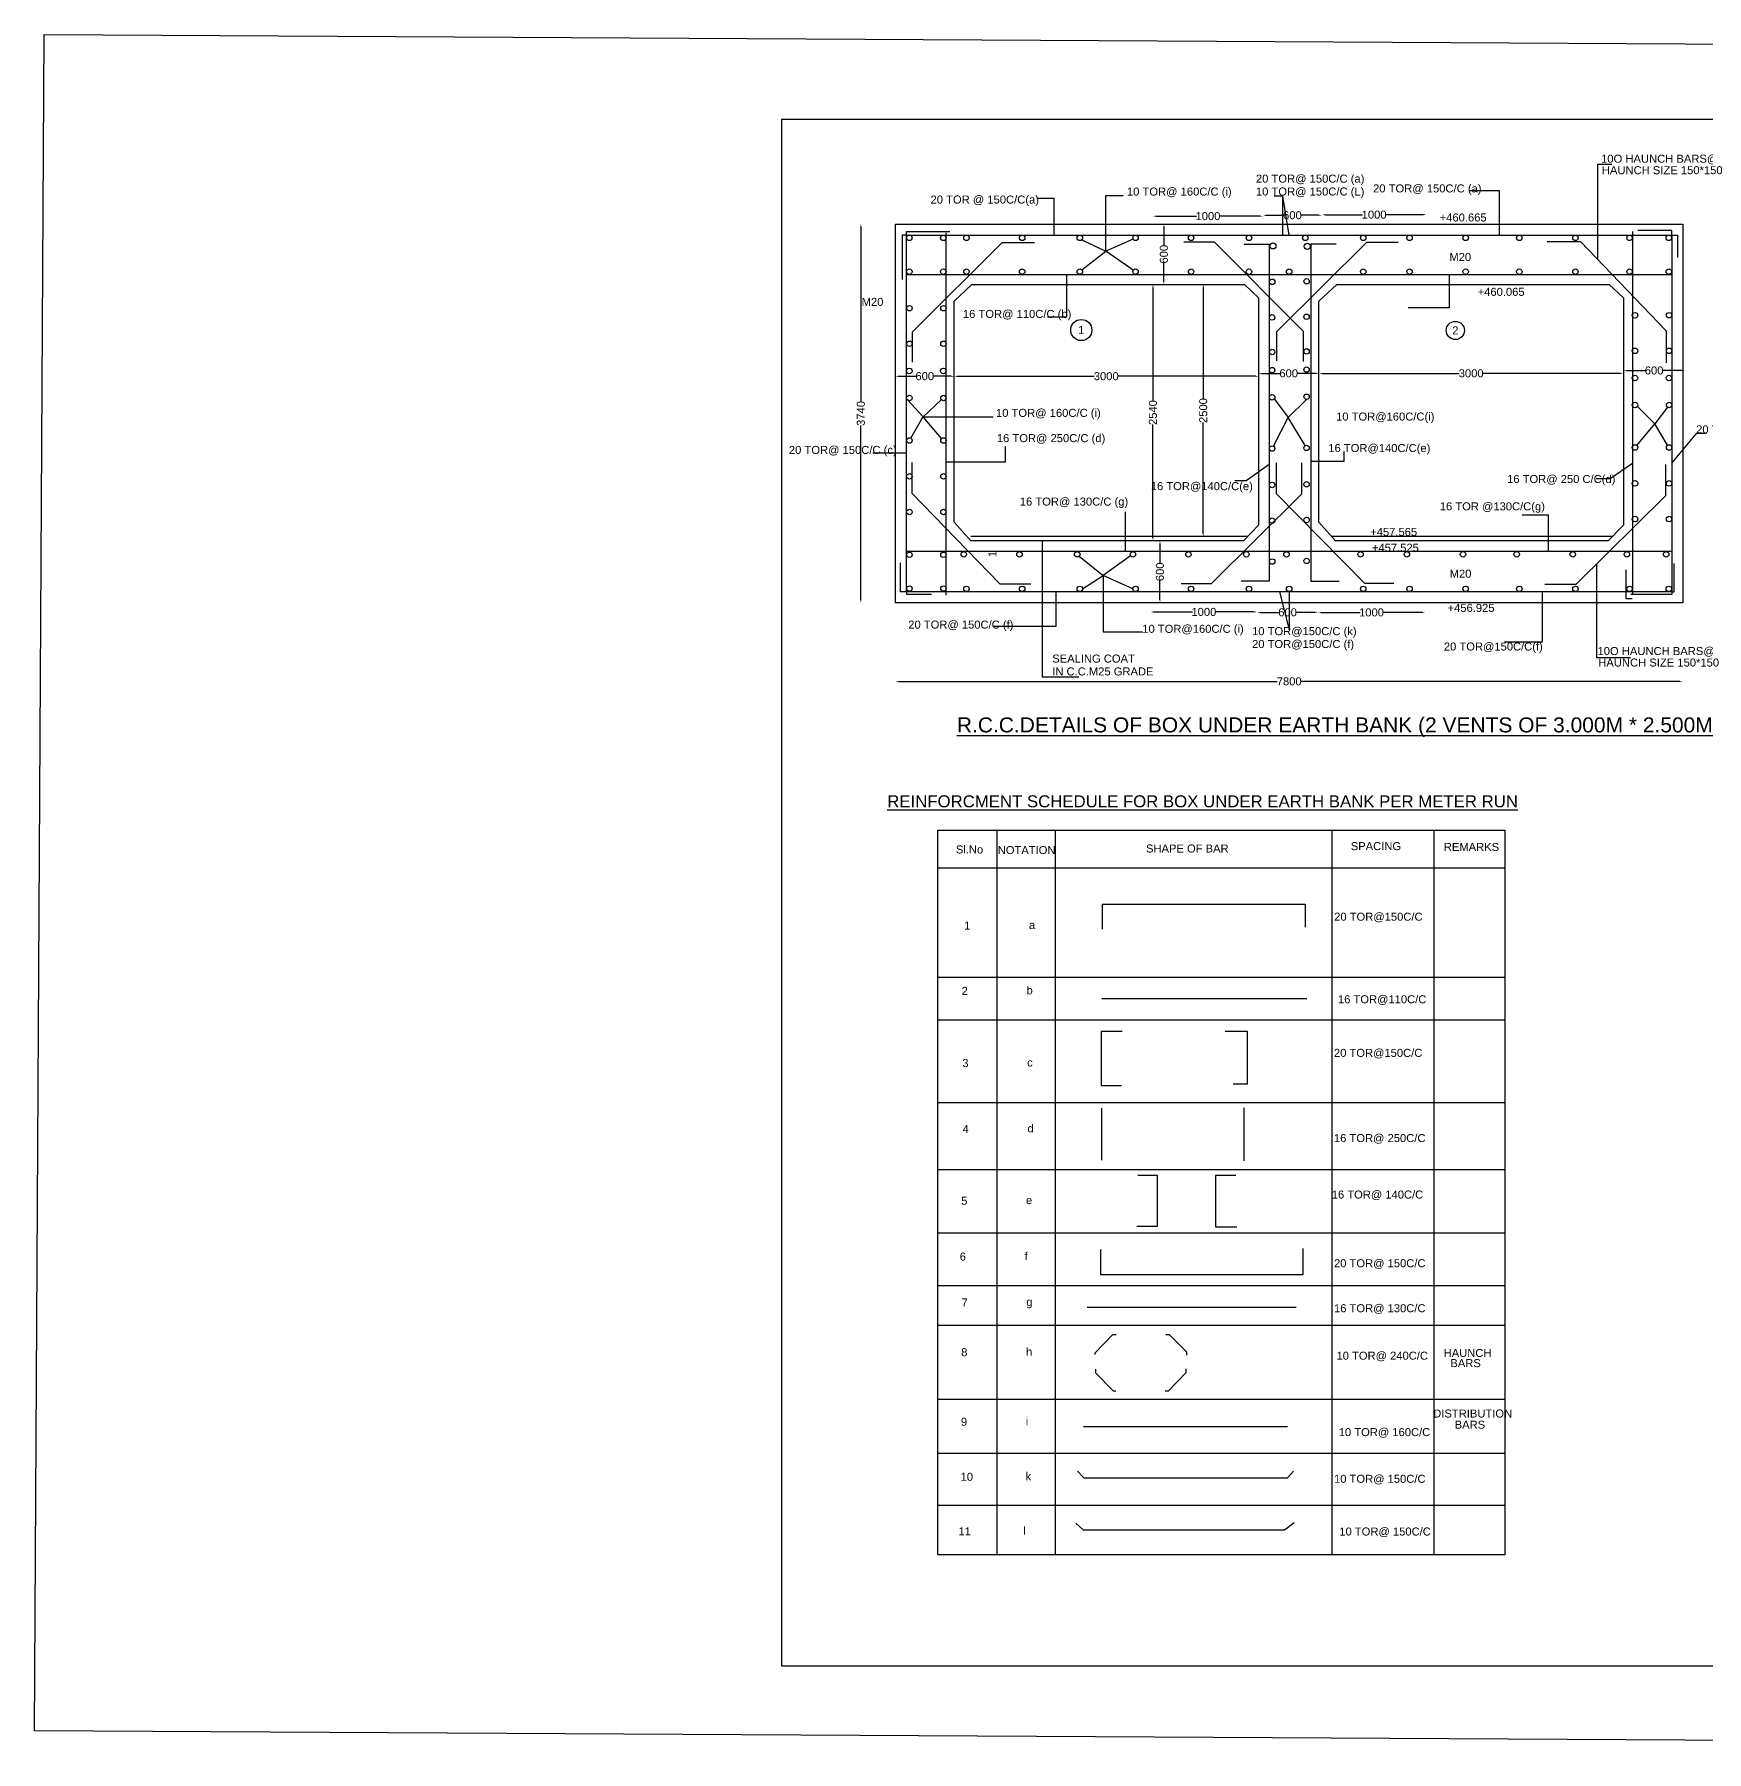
# Model space of a CAD drawing. Header units: millimetres. Extents: x 33785 to 70095, y 2462 to 19627.
# Drawn here: x 33785 to 50503, y 2462 to 19627 of the extents above; entities that cross this region are included whole.
import ezdxf

# ---------------------------------------------------------------- set-up
doc = ezdxf.new("R2010")
doc.units = ezdxf.units.MM
doc.header["$MEASUREMENT"] = 0
doc.layers.add('DWG', color=7, linetype='Continuous')
doc.styles.get("Standard").update_dxf_attribs({"font": 'ARIAL_1.TTF', "height": 80})
doc.dimstyles.new('Civil', dxfattribs={"dimtxt": 40, "dimasz": 30, "dimexe": 0.1, "dimexo": 0.0625, "dimgap": 0.09, "dimtad": 0, "dimdec": 0, "dimzin": 12, "dimdsep": 46, "dimtxsty": 'Standard', "dimcen": 0.1, "dimse1": 1, "dimse2": 1, "dimaunit": 1, "dimadec": 5, "dimazin": 2, "dimtfac": 1, "dimtdec": 0, "dimtofl": 0, "dimtmove": 0, "dimatfit": 3, "dimfxl": 0, "dimfrac": 1, "dimtolj": 1, "dimtzin": 0, "dimarcsym": 0})
picture_1 = doc.add_image_def('image1.jpg', size_in_pixel=(7220, 3381))

# ---------------------------------------------------------------- blocks, each defined once
blk = doc.blocks.new('*D3')
at = {"layer": 'Defpoints', "color": 0, "transparency": 16777216}
for p in [(44969, 17808), (46067, 17810), (46067, 17810)]:
    blk.add_point(p, dxfattribs=at)
at = {"layer": 'DWG', "color": 0, "lineweight": -2, "transparency": 16777216}
for p, q in [((44999, 17810), (45402, 17810)), ((46037, 17810), (45633, 17810))]:
    blk.add_line(p, q, dxfattribs=at)
at = {"layer": 'DWG', "color": 0, "transparency": 16777216}
for points in [[(44999, 17815), (44999, 17805), (44969, 17810)], [(46037, 17815), (46037, 17805), (46067, 17810)]]:
    blk.add_solid(points, dxfattribs=at)
at = {"layer": 'DWG', "color": 0, "transparency": 16777216, "insert": (45518, 17810), "char_height": 80, "attachment_point": 5}
blk.add_mtext('\\A1;1000', dxfattribs=at)
blk = doc.blocks.new('*D4')
at = {"layer": 'Defpoints', "color": 0, "transparency": 16777216}
for p in [(46067, 17810), (46657, 17819), (46657, 17818)]:
    blk.add_point(p, dxfattribs=at)
at = {"layer": 'DWG', "color": 0, "lineweight": -2, "transparency": 16777216}
for p, q in [((46097, 17819), (46273, 17819)), ((46627, 17819), (46450, 17819))]:
    blk.add_line(p, q, dxfattribs=at)
at = {"layer": 'DWG', "color": 0, "transparency": 16777216}
for points in [[(46097, 17824), (46097, 17814), (46067, 17819)], [(46627, 17824), (46627, 17814), (46657, 17819)]]:
    blk.add_solid(points, dxfattribs=at)
at = {"layer": 'DWG', "color": 0, "transparency": 16777216, "insert": (46362, 17819), "char_height": 80, "attachment_point": 5}
blk.add_mtext('\\A1;600', dxfattribs=at)
blk = doc.blocks.new('*D5')
at = {"layer": 'Defpoints', "color": 0, "transparency": 16777216}
for p in [(46657, 17819), (47702, 17825), (47702, 17819)]:
    blk.add_point(p, dxfattribs=at)
at = {"layer": 'DWG', "color": 0, "lineweight": -2, "transparency": 16777216}
for p, q in [((46687, 17825), (47064, 17825)), ((47672, 17825), (47295, 17825))]:
    blk.add_line(p, q, dxfattribs=at)
at = {"layer": 'DWG', "color": 0, "transparency": 16777216}
for points in [[(46687, 17830), (46687, 17820), (46657, 17825)], [(47672, 17830), (47672, 17820), (47702, 17825)]]:
    blk.add_solid(points, dxfattribs=at)
at = {"layer": 'DWG', "color": 0, "transparency": 16777216, "insert": (47179, 17825), "char_height": 80, "attachment_point": 5}
blk.add_mtext('\\A1;1000', dxfattribs=at)
blk = doc.blocks.new('*D6')
at = {"layer": 'Defpoints', "color": 0, "transparency": 16777216}
for p in [(49671, 16242), (50286, 16267), (50286, 16242)]:
    blk.add_point(p, dxfattribs=at)
at = {"layer": 'DWG', "color": 0, "lineweight": -2, "transparency": 16777216}
for p, q in [((49701, 16267), (49890, 16267)), ((50256, 16267), (50067, 16267))]:
    blk.add_line(p, q, dxfattribs=at)
at = {"layer": 'DWG', "color": 0, "transparency": 16777216}
for points in [[(49701, 16272), (49701, 16262), (49671, 16267)], [(50256, 16272), (50256, 16262), (50286, 16267)]]:
    blk.add_solid(points, dxfattribs=at)
at = {"layer": 'DWG', "color": 0, "transparency": 16777216, "insert": (49978, 16267), "char_height": 80, "attachment_point": 5}
blk.add_mtext('\\A1;600', dxfattribs=at)
blk = doc.blocks.new('*D7')
at = {"layer": 'Defpoints', "color": 0, "transparency": 16777216}
for p in [(46628, 16202), (49671, 16267), (49671, 16239)]:
    blk.add_point(p, dxfattribs=at)
at = {"layer": 'DWG', "color": 0, "lineweight": -2, "transparency": 16777216}
for p, q in [((46658, 16239), (48030, 16239)), ((49641, 16239), (48268, 16239))]:
    blk.add_line(p, q, dxfattribs=at)
at = {"layer": 'DWG', "color": 0, "transparency": 16777216}
for points in [[(46658, 16244), (46658, 16234), (46628, 16239)], [(49641, 16244), (49641, 16234), (49671, 16239)]]:
    blk.add_solid(points, dxfattribs=at)
at = {"layer": 'DWG', "color": 0, "transparency": 16777216, "insert": (48149, 16239), "char_height": 80, "attachment_point": 5}
blk.add_mtext('\\A1;3000', dxfattribs=at)
blk = doc.blocks.new('*D8')
at = {"layer": 'Defpoints', "color": 0, "transparency": 16777216}
for p in [(46023, 16239), (46628, 16239), (46628, 16239)]:
    blk.add_point(p, dxfattribs=at)
at = {"layer": 'DWG', "color": 0, "lineweight": -2, "transparency": 16777216}
for p, q in [((46053, 16239), (46237, 16239)), ((46598, 16239), (46414, 16239))]:
    blk.add_line(p, q, dxfattribs=at)
at = {"layer": 'DWG', "color": 0, "transparency": 16777216}
for points in [[(46053, 16244), (46053, 16234), (46023, 16239)], [(46598, 16244), (46598, 16234), (46628, 16239)]]:
    blk.add_solid(points, dxfattribs=at)
at = {"layer": 'DWG', "color": 0, "transparency": 16777216, "insert": (46325, 16239), "char_height": 80, "attachment_point": 5}
blk.add_mtext('\\A1;600', dxfattribs=at)
blk = doc.blocks.new('*D9')
at = {"layer": 'Defpoints', "color": 0, "transparency": 16777216}
for p in [(42980, 16207), (46023, 16210), (46023, 16207)]:
    blk.add_point(p, dxfattribs=at)
at = {"layer": 'DWG', "color": 0, "lineweight": -2, "transparency": 16777216}
for p, q in [((43010, 16210), (44382, 16210)), ((45993, 16210), (44621, 16210))]:
    blk.add_line(p, q, dxfattribs=at)
at = {"layer": 'DWG', "color": 0, "transparency": 16777216}
for points in [[(43010, 16215), (43010, 16205), (42980, 16210)], [(45993, 16215), (45993, 16205), (46023, 16210)]]:
    blk.add_solid(points, dxfattribs=at)
at = {"layer": 'DWG', "color": 0, "transparency": 16777216, "insert": (44501, 16210), "char_height": 80, "attachment_point": 5}
blk.add_mtext('\\A1;3000', dxfattribs=at)
blk = doc.blocks.new('*D10')
at = {"layer": 'Defpoints', "color": 0, "transparency": 16777216}
for p in [(42394, 16210), (42980, 16210), (42980, 16210)]:
    blk.add_point(p, dxfattribs=at)
at = {"layer": 'DWG', "color": 0, "lineweight": -2, "transparency": 16777216}
for p, q in [((42424, 16210), (42599, 16210)), ((42950, 16210), (42776, 16210))]:
    blk.add_line(p, q, dxfattribs=at)
at = {"layer": 'DWG', "color": 0, "transparency": 16777216}
for points in [[(42424, 16215), (42424, 16205), (42394, 16210)], [(42950, 16215), (42950, 16205), (42980, 16210)]]:
    blk.add_solid(points, dxfattribs=at)
at = {"layer": 'DWG', "color": 0, "transparency": 16777216, "insert": (42687, 16210), "char_height": 80, "attachment_point": 5}
blk.add_mtext('\\A1;600', dxfattribs=at)
blk = doc.blocks.new('*D11')
at = {"layer": 'Defpoints', "color": 0, "transparency": 16777216}
for p in [(45068, 17732), (45068, 17128), (45077, 17128)]:
    blk.add_point(p, dxfattribs=at)
at = {"layer": 'DWG', "color": 0, "lineweight": -2, "transparency": 16777216}
for p, q in [((45077, 17702), (45077, 17518)), ((45077, 17158), (45077, 17341))]:
    blk.add_line(p, q, dxfattribs=at)
at = {"layer": 'DWG', "color": 0, "transparency": 16777216}
for points in [[(45072, 17702), (45082, 17702), (45077, 17732)], [(45072, 17158), (45082, 17158), (45077, 17128)]]:
    blk.add_solid(points, dxfattribs=at)
at = {"layer": 'DWG', "color": 0, "transparency": 16777216, "insert": (45077, 17430), "char_height": 80, "attachment_point": 5, "rotation": 90}
blk.add_mtext('\\A1;600', dxfattribs=at)
blk = doc.blocks.new('*D12')
at = {"layer": 'Defpoints', "color": 0, "transparency": 16777216}
for p in [(45011, 17128), (44968, 14566), (45011, 14566)]:
    blk.add_point(p, dxfattribs=at)
at = {"layer": 'DWG', "color": 0, "lineweight": -2, "transparency": 16777216}
for p, q in [((44968, 17098), (44968, 15967)), ((44968, 14596), (44968, 15727))]:
    blk.add_line(p, q, dxfattribs=at)
at = {"layer": 'DWG', "color": 0, "transparency": 16777216}
for points in [[(44963, 17098), (44973, 17098), (44968, 17128)], [(44963, 14596), (44973, 14596), (44968, 14566)]]:
    blk.add_solid(points, dxfattribs=at)
at = {"layer": 'DWG', "color": 0, "transparency": 16777216, "insert": (44968, 15847), "char_height": 80, "attachment_point": 5, "rotation": 90}
blk.add_mtext('\\A1;2540', dxfattribs=at)
blk = doc.blocks.new('*D13')
at = {"layer": 'Defpoints', "color": 0, "transparency": 16777216}
for p in [(45430, 17128), (45471, 17128), (45430, 14607)]:
    blk.add_point(p, dxfattribs=at)
at = {"layer": 'DWG', "color": 0, "lineweight": -2, "transparency": 16777216}
for p, q in [((45471, 17098), (45471, 15987)), ((45471, 14637), (45471, 15747))]:
    blk.add_line(p, q, dxfattribs=at)
at = {"layer": 'DWG', "color": 0, "transparency": 16777216}
for points in [[(45466, 17098), (45476, 17098), (45471, 17128)], [(45466, 14637), (45476, 14637), (45471, 14607)]]:
    blk.add_solid(points, dxfattribs=at)
at = {"layer": 'DWG', "color": 0, "transparency": 16777216, "insert": (45471, 15867), "char_height": 80, "attachment_point": 5, "rotation": 90}
blk.add_mtext('\\A1;2500', dxfattribs=at)
blk = doc.blocks.new('*D14')
at = {"layer": 'Defpoints', "color": 0, "transparency": 16777216}
for p in [(45055, 14566), (45038, 13945), (45055, 13945)]:
    blk.add_point(p, dxfattribs=at)
at = {"layer": 'DWG', "color": 0, "lineweight": -2, "transparency": 16777216}
for p, q in [((45038, 14536), (45038, 14344)), ((45038, 13975), (45038, 14167))]:
    blk.add_line(p, q, dxfattribs=at)
at = {"layer": 'DWG', "color": 0, "transparency": 16777216}
for points in [[(45033, 14536), (45043, 14536), (45038, 14566)], [(45033, 13975), (45043, 13975), (45038, 13945)]]:
    blk.add_solid(points, dxfattribs=at)
at = {"layer": 'DWG', "color": 0, "transparency": 16777216, "insert": (45038, 14255), "char_height": 80, "attachment_point": 5, "rotation": 90}
blk.add_mtext('\\A1;600', dxfattribs=at)
blk = doc.blocks.new('*D15')
at = {"layer": 'Defpoints', "color": 0, "transparency": 16777216}
for p in [(44945, 13852), (46009, 13854), (46009, 13852)]:
    blk.add_point(p, dxfattribs=at)
at = {"layer": 'DWG', "color": 0, "lineweight": -2, "transparency": 16777216}
for p, q in [((44975, 13854), (45362, 13854)), ((45979, 13854), (45593, 13854))]:
    blk.add_line(p, q, dxfattribs=at)
at = {"layer": 'DWG', "color": 0, "transparency": 16777216}
for points in [[(44975, 13859), (44975, 13849), (44945, 13854)], [(45979, 13859), (45979, 13849), (46009, 13854)]]:
    blk.add_solid(points, dxfattribs=at)
at = {"layer": 'DWG', "color": 0, "transparency": 16777216, "insert": (45477, 13854), "char_height": 80, "attachment_point": 5}
blk.add_mtext('\\A1;1000', dxfattribs=at)
blk = doc.blocks.new('*D16')
at = {"layer": 'Defpoints', "color": 0, "transparency": 16777216}
for p in [(46009, 13852), (46619, 13852), (46619, 13850)]:
    blk.add_point(p, dxfattribs=at)
at = {"layer": 'DWG', "color": 0, "lineweight": -2, "transparency": 16777216}
for p, q in [((46039, 13850), (46225, 13850)), ((46589, 13850), (46402, 13850))]:
    blk.add_line(p, q, dxfattribs=at)
at = {"layer": 'DWG', "color": 0, "transparency": 16777216}
for points in [[(46039, 13855), (46039, 13845), (46009, 13850)], [(46589, 13855), (46589, 13845), (46619, 13850)]]:
    blk.add_solid(points, dxfattribs=at)
at = {"layer": 'DWG', "color": 0, "transparency": 16777216, "insert": (46314, 13850), "char_height": 80, "attachment_point": 5}
blk.add_mtext('\\A1;600', dxfattribs=at)
blk = doc.blocks.new('*D17')
at = {"layer": 'Defpoints', "color": 0, "transparency": 16777216}
for p in [(46619, 13850), (47688, 13850), (47688, 13849)]:
    blk.add_point(p, dxfattribs=at)
at = {"layer": 'DWG', "color": 0, "lineweight": -2, "transparency": 16777216}
for p, q in [((46649, 13849), (47038, 13849)), ((47658, 13849), (47269, 13849))]:
    blk.add_line(p, q, dxfattribs=at)
at = {"layer": 'DWG', "color": 0, "transparency": 16777216}
for points in [[(46649, 13854), (46649, 13844), (46619, 13849)], [(47658, 13854), (47658, 13844), (47688, 13849)]]:
    blk.add_solid(points, dxfattribs=at)
at = {"layer": 'DWG', "color": 0, "transparency": 16777216, "insert": (47153, 13849), "char_height": 80, "attachment_point": 5}
blk.add_mtext('\\A1;1000', dxfattribs=at)
blk = doc.blocks.new('*D18')
at = {"layer": 'Defpoints', "color": 0, "transparency": 16777216}
for p in [(41864, 17732), (41864, 13945), (42048, 13945)]:
    blk.add_point(p, dxfattribs=at)
at = {"layer": 'DWG', "color": 0, "lineweight": -2, "transparency": 16777216}
for p, q in [((42048, 17702), (42048, 15958)), ((42048, 13975), (42048, 15719))]:
    blk.add_line(p, q, dxfattribs=at)
at = {"layer": 'DWG', "color": 0, "transparency": 16777216}
for points in [[(42043, 17702), (42053, 17702), (42048, 17732)], [(42043, 13975), (42053, 13975), (42048, 13945)]]:
    blk.add_solid(points, dxfattribs=at)
at = {"layer": 'DWG', "color": 0, "transparency": 16777216, "insert": (42048, 15838), "char_height": 80, "attachment_point": 5, "rotation": 90}
blk.add_mtext('\\A1;3740', dxfattribs=at)
blk = doc.blocks.new('*D19')
at = {"layer": 'Defpoints', "color": 0, "transparency": 16777216}
for p in [(50265, 13160), (42394, 13005), (50265, 13005)]:
    blk.add_point(p, dxfattribs=at)
at = {"layer": 'DWG', "color": 0, "lineweight": -2, "transparency": 16777216}
for p, q in [((42424, 13160), (46211, 13160)), ((50235, 13160), (46449, 13160))]:
    blk.add_line(p, q, dxfattribs=at)
at = {"layer": 'DWG', "color": 0, "transparency": 16777216}
for points in [[(42424, 13165), (42424, 13155), (42394, 13160)], [(50235, 13165), (50235, 13155), (50265, 13160)]]:
    blk.add_solid(points, dxfattribs=at)
at = {"layer": 'DWG', "color": 0, "transparency": 16777216, "insert": (46330, 13160), "char_height": 80, "attachment_point": 5}
blk.add_mtext('\\A1;7800', dxfattribs=at)

msp = doc.modelspace()

# ---------------------------------------------------------------- linework, layer by layer
at = {"layer": 'DWG'}
for p, q in [((42505.8, 17620.2), (50154.1, 17620.2)), ((42505.8, 14056.1), (42505.8, 17620.2)), ((42900.2, 14021.5), (42900.2, 17641.9)), ((49761.2, 17657.4), (49761.2, 14035.2)), ((50154.1, 17620.2), (50154.1, 14056.1)), ((42505.8, 17228.2), (50154.1, 17228.2)), ((50154.1, 14457.3), (42505.8, 14457.3)), ((50154.1, 14056.1), (42505.8, 14056.1))]:
    msp.add_line(p, q, dxfattribs=at)
for points in [[(41256.4, 18779), (63160.7, 18779), (63160.7, 3315.2), (41256.4, 3315.2)], [(42394.5, 17731.6), (50265.5, 17731.6), (50265.5, 13944.8), (42394.5, 13944.8)], [(42819, 11673.1), (48486.9, 11673.1), (48486.9, 4427.6), (42819, 4427.6)], [(43410.3, 11673.1), (43990.3, 11673.1), (43990.3, 4427.6), (43410.3, 4427.6)], [(46759.9, 11673.1), (47775.4, 11673.1), (47775.4, 4427.6), (46759.9, 4427.6)]]:
    msp.add_lwpolyline(points, close=True, dxfattribs=at)
for points in [[(42505.8, 17620.2), (42460, 17620.2), (42460, 17177.4)], [(42505.8, 17620.2), (42505.8, 17657.7), (42936, 17657.7)], [(42565.8, 16349.9), (42565.8, 16653.2), (43460.3, 17546.5), (43783.8, 17546.5)], [(45277.5, 17554.1), (45579.5, 17554.1), (46470, 16662.1), (46470, 16358.6)], [(45880.9, 17530.4), (46131.4, 17530.4), (46131.4, 14160.7), (45850.9, 14160.7)], [(46205.8, 16362.8), (46205.8, 16658.8), (47107.3, 17549.1), (47420.9, 17549.1)], [(46798.4, 17530.4), (46547.9, 17530.4), (46547.9, 14160.7), (46828.4, 14160.7)], [(48908.1, 17556.5), (49241, 17556.5), (50099.5, 16663), (50099.5, 16345.2)], [(50154.1, 17620.2), (50154.1, 17665.8), (49813.9, 17665.8)], [(50154.1, 17620.2), (50212.5, 17620.2), (50212.5, 17396)], [(43158.3, 17127.7), (42979.9, 16961.9)], [(43158.3, 17127.7), (45882, 17127.7)], [(45882, 17127.7), (46023, 16995.2)], [(46023, 16995.2), (46023, 14722.8)], [(46806, 17127.7), (46627.5, 16961.9)], [(46806, 17127.7), (49529.7, 17127.7)], [(49529.7, 17127.7), (49670.6, 16995.2)], [(49670.6, 16995.2), (49670.6, 14722.8)], [(42979.9, 14751.6), (42979.9, 16961.9)], [(46627.5, 14751.6), (46627.5, 16961.9)], [(42557.4, 15349.2), (42557.4, 15040.8), (43436.5, 14136.4), (43748.5, 14136.4)], [(45250.5, 14138.2), (45553.6, 14138.2), (46458, 15036.2), (46458, 15343.3)], [(46199.2, 15344.4), (46199.2, 15036.8), (47083.1, 14140.2), (47377.6, 14140.2)], [(48886, 14132), (49198.7, 14132), (50096.1, 15019.3), (50096.1, 15328.5)], [(42979.9, 14751.6), (43146, 14565.6)], [(45912, 14606.8), (43146, 14606.8)], [(46023, 14722.8), (45872.6, 14565.6)], [(46627.5, 14751.6), (46793.7, 14565.6)], [(49559.7, 14606.8), (46756.9, 14606.8)], [(49670.6, 14722.8), (49520.2, 14565.6)], [(45872.6, 14565.6), (43146, 14565.6)], [(49520.2, 14565.6), (46793.7, 14565.6)], [(42505.8, 14056.1), (42442.9, 14056.1), (42442.9, 14343.5)], [(49760.1, 13986), (49697.1, 13986), (49697.1, 14273.3)], [(50154.1, 14056.1), (50179.9, 14056.1), (50179.9, 14339.3)], [(42505.8, 14056.1), (42505.8, 14031.9), (42753.7, 14031.9)], [(50154.1, 14056.1), (50154.1, 14028.9), (49746.7, 14028.9)], [(42819, 11296.4), (48486.9, 11296.4)], [(44462.7, 10681.9), (44462.7, 10934), (46488.3, 10934), (46488.3, 10701.8)], [(42819, 10204.5), (48486.9, 10204.5)], [(44458.3, 9989.4), (46507.2, 9989.4)], [(42819, 9775.8), (48486.9, 9775.8)], [(44660.7, 9659.3), (44450.3, 9659.3), (44450.3, 9121.4), (44652.3, 9121.4)], [(45691.5, 9663.5), (45910.3, 9663.5), (45910.3, 9134), (45771.4, 9134)], [(42819, 8949.4), (48486.9, 8949.4)], [(44453.3, 8894.2), (44453.3, 8373.3)], [(45875.2, 8895.9), (45875.2, 8366.3)], [(42819, 8282.3), (48486.9, 8282.3)], [(44817.9, 8225.6), (45010.4, 8225.6), (45010.4, 7709.5), (44805.3, 7709.5)], [(45797, 8219.3), (45592, 8219.3), (45592, 7707.4), (45807.5, 7707.4)], [(42819, 7646.5), (48486.9, 7646.5)], [(44443.8, 7482), (44443.8, 7230.5), (46469.9, 7230.5), (46469.9, 7489.6)], [(42819, 7121.2), (48486.9, 7121.2)], [(44311.4, 6903.5), (46398.4, 6903.5)], [(42819, 6725.7), (48486.9, 6725.7)], [(44389.6, 6430.9), (44389.6, 6447.6), (44567.1, 6631.8), (44598.7, 6631.8)], [(45096.8, 6630.4), (45130.6, 6630.4), (45304.5, 6457.1), (45304.5, 6424.6)], [(44392.9, 6284.1), (44392.9, 6248.5), (44569.5, 6069.2), (44598, 6069.2)], [(45088.7, 6067.8), (45123.4, 6067.8), (45301.3, 6251.2), (45301.3, 6287.9)], [(42819, 5984.8), (48486.9, 5984.8)], [(44274.6, 5712.3), (46313.7, 5712.3)], [(42819, 5446.6), (48486.9, 5446.6)], [(44214, 5266.3), (44278.4, 5199.7), (46311.9, 5199.7), (46374.7, 5265.7)], [(42819, 4925.7), (48486.9, 4925.7)], [(44198, 4744.8), (44271.3, 4678.1), (46282.2, 4678.1), (46378.3, 4752.8)]]:
    msp.add_lwpolyline(points, dxfattribs=at)
for centre, radius in [((42532.2, 17592.7), 27.5), ((42872.5, 17592.7), 27.5), ((43103.4, 17592.7), 27.5), ((43660.8, 17592.7), 27.5), ((44236.9, 17592.7), 27.5), ((44794.3, 17592.7), 27.5), ((45349.3, 17592.7), 27.5), ((45928, 17592.7), 27.5), ((46167, 17512.9), 30.8), ((46491.8, 17592.7), 27.5), ((46510.4, 17508.9), 30.8), ((47069.9, 17592.7), 27.5), ((47533.2, 17592.7), 27.5), ((48094.4, 17592.7), 27.5), ((48630.5, 17592.7), 27.5), ((49191.7, 17592.7), 27.5), ((49732.6, 17592.7), 27.5), ((50125.3, 17592.7), 27.5), ((42532.2, 17255.7), 27.5), ((42872.5, 17255.7), 27.5), ((43103.4, 17255.7), 27.5), ((43660.8, 17255.7), 27.5), ((44236.9, 17255.7), 27.5), ((44794.3, 17255.7), 27.5), ((45349.3, 17255.7), 27.5), ((45928, 17255.7), 27.5), ((46159.9, 17153.3), 27.6), ((46330, 17255.7), 27.5), ((46504.2, 17159.3), 27), ((47069.9, 17255.7), 27.5), ((47533.2, 17255.7), 27.5), ((48094.4, 17255.7), 27.5), ((48630.5, 17255.7), 27.5), ((49191.7, 17255.7), 27.5), ((49732.6, 17255.7), 27.5), ((50125.3, 17255.7), 27.5), ((42533.3, 16889.8), 27.5), ((42873.7, 16889.8), 27.5), ((46159.1, 16798.1), 27.6), ((46503.3, 16804.2), 27), ((49787.6, 16819.6), 27.5), ((50127.9, 16819.6), 27.5), ((44251.7, 16672.1), 105.4), ((47990.7, 16667.8), 91), ((42533.3, 16534.4), 27.5), ((42873.7, 16534.4), 27.5), ((46159.1, 16451.9), 27.6), ((46503.3, 16458), 27), ((49787.6, 16464.3), 27.5), ((50127.9, 16464.3), 27.5), ((42532.2, 16263), 27.5), ((42872.5, 16263), 27.5), ((46159.1, 16270.4), 27.6), ((46503.3, 16276.5), 27), ((49786.4, 16192.9), 27.5), ((50126.7, 16192.9), 27.5), ((42533.3, 15992.2), 27.5), ((42873.7, 15992.2), 27.5), ((46159.9, 15999.1), 27.6), ((46504.2, 16005.1), 27), ((49787.6, 15922.1), 27.5), ((50127.9, 15922.1), 27.5), ((42533.3, 15567.9), 27.5), ((42873.7, 15567.9), 27.5), ((46159.1, 15487.2), 27.6), ((46503.3, 15493.2), 27), ((49787.6, 15497.7), 27.5), ((50127.9, 15497.7), 27.5), ((42533.3, 15209), 27.5), ((42873.7, 15209), 27.5), ((46159.1, 15123.4), 27.6), ((46503.3, 15129.4), 27), ((49787.6, 15138.9), 27.5), ((50127.9, 15138.9), 27.5), ((42533.3, 14852.5), 27.5), ((42873.7, 14852.5), 27.5), ((46159.9, 14766.8), 27.6), ((46504.2, 14772.8), 27), ((49787.6, 14782.3), 27.5), ((50127.9, 14782.3), 27.5), ((42533.3, 14425.6), 27.5), ((42873.7, 14425.6), 27.5), ((43076.8, 14429.8), 27.5), ((43634.2, 14429.8), 27.5), ((44210.3, 14429.8), 27.5), ((44767.7, 14429.8), 27.5), ((45322.7, 14429.8), 27.5), ((45901.4, 14429.8), 27.5), ((46303.4, 14429.8), 27.5), ((47043.3, 14429.8), 27.5), ((47506.6, 14429.8), 27.5), ((48067.8, 14429.8), 27.5), ((48603.9, 14429.8), 27.5), ((49165.1, 14429.8), 27.5), ((49706, 14429.8), 27.5), ((50098.7, 14429.8), 27.5), ((46159.9, 14357.6), 27.6), ((46504.2, 14363.6), 27), ((42533.3, 14087.9), 27.5), ((42873.7, 14087.9), 27.5), ((43103.4, 14084.5), 27.5), ((43660.8, 14084.5), 27.5), ((44236.9, 14084.5), 27.5), ((44794.3, 14084.5), 27.5), ((45349.3, 14084.5), 27.5), ((45928, 14084.5), 27.5), ((46330, 14084.5), 27.5), ((47069.9, 14084.5), 27.5), ((47533.2, 14084.5), 27.5), ((48094.4, 14084.5), 27.5), ((48630.5, 14084.5), 27.5), ((49191.7, 14084.5), 27.5), ((49732.6, 14084.5), 27.5), ((50125.3, 14084.5), 27.5)]:
    msp.add_circle(centre, radius, dxfattribs=at)

# ---------------------------------------------------------------- texts
for s, height, p in [('10O HAUNCH BARS@240C/C(h)', 80.163, (49448, 18344.3)), ('20 TOR@ 150C/C (a)', 80.163, (45997.4, 18145.2)), ('HAUNCH SIZE 150*150', 80.163, (49455.4, 18229.6)), ('10 TOR@ 160C/C (i)', 80.163, (44707.8, 18015.8)), ('10 TOR@ 150C/C (L)', 80.163, (45997.4, 18016.4)), ('20 TOR@ 150C/C (a)', 80.163, (47168.5, 18047.4)), ('20 TOR @ 150C/C(a)', 80.163, (42744.5, 17935.9)), ('+460.665', 80, (47834.4, 17757)), ('M20', 80, (47931.6, 17362.1)), ('M20', 80, (42055.8, 16913.3)), ('+460.065', 80, (48214.2, 17013.7)), ('16 TOR@ 110C/C (b)', 80.163, (43068, 16792.8)), ('1', 80, (44219.9, 16631.5)), ('2', 80, (47960.6, 16628.4)), ('10 TOR@ 160C/C (i)', 80.163, (43398.8, 15803.8)), ('10 TOR@160C/C(i)', 80, (46799.1, 15766.9)), ('16 TOR@ 250C/C (d)', 80.163, (43407.2, 15551.2)), ('20 TOR@ 150C/C (c)', 80.163, (50398.3, 15639.4)), ('20 TOR@ 150C/C (c)', 80.163, (41328.4, 15433.3)), ('16 TOR@140C/C(e)', 80, (46721.2, 15452.3)), ('16 TOR@140C/C(e)', 80, (44946.7, 15071.5)), ('16 TOR@ 250 C/C(d)', 80, (48508.7, 15142.7)), ('16 TOR@ 130C/C (g)', 80.163, (43636.5, 14917.1)), ('16 TOR @130C/C(g)', 80, (47835.5, 14869.5)), ('+457.565', 80, (47139.7, 14613.7)), ('+457.525', 80, (47157, 14456.1)), ('M20', 80, (47934.4, 14196.4)), ('+456.925', 80, (47913.3, 13854.2)), ('20 TOR@ 150C/C (f)', 80, (42522, 13687.5)), ('10 TOR@160C/C (i)', 80, (44861.4, 13645.3)), ('20 TOR@150C/C (f)', 80, (45959.1, 13493.4)), ('10 TOR@150C/C (k)', 80, (45959.1, 13621.9)), ('SEALING COAT', 80, (43961.4, 13347.8)), ('20 TOR@150C/C(f)', 80, (47876.3, 13468.5)), ('10O HAUNCH BARS@240C/C(h)', 80.163, (49412.4, 13423)), ('HAUNCH SIZE 150*150', 80.163, (49419.9, 13308.3)), ('IN C.C.M25 GRADE', 80, (43961.4, 13219.2)), ('%%UR.C.C.DETAILS OF BOX UNDER EARTH BANK (2 VENTS OF 3.000M * 2.500M', 150, (43007.7, 12649.9)), ('%%UREINFORCMENT SCHEDULE FOR BOX UNDER EARTH BANK PER METER RUN', 120, (42311.8, 11901)), ('Sl.No', 80, (42997.7, 11439.8)), ('NOTATION', 80, (43416.4, 11433.8)), ('SHAPE OF BAR', 80, (44898.6, 11449.3)), ('SPACING', 80, (46945.7, 11473.1)), ('REMARKS', 80, (47875.9, 11464.9)), ('20 TOR@150C/C', 80, (46779.7, 10767.8)), ('1', 80, (43080.5, 10678.8)), ('a', 80, (43728.8, 10684.6)), ('2', 80, (43055.9, 10026.3)), ('b', 80, (43704.3, 10032.1)), ('16 TOR@110C/C', 80, (46817.6, 9942.4)), ('20 TOR@150C/C', 80, (46777.6, 9406.7)), ('3', 80, (43062.2, 9305)), ('c', 80, (43710.5, 9310.8)), ('4', 80, (43065.1, 8646.8)), ('d', 80, (43713.5, 8652.5)), ('16 TOR@ 250C/C', 80, (46777.6, 8555)), ('16 TOR@ 140C/C', 80, (46755.4, 7990.4)), ('5', 80, (43050.9, 7928.6)), ('e', 80, (43699.2, 7934.4)), ('6', 80, (43036.7, 7370.2)), ('f', 80, (43685, 7375.9)), ('20 TOR@ 150C/C', 80, (46778.2, 7303.8)), ('7', 80, (43053.9, 6912.4)), ('g', 80, (43702.2, 6918.1)), ('16 TOR@ 130C/C', 80, (46778.2, 6854)), ('8', 80, (43051, 6414.4)), ('h', 80, (43699.4, 6420.2)), ('10 TOR@ 240C/C', 80, (46802.9, 6379.8)), ('HAUNCH', 80, (47874.2, 6407.1)), ('DISTRIBUTION', 80, (47770, 5801.8)), ('9', 80, (43048.2, 5719.4)), ('i', 80, (43696.5, 5725.2)), ('10 TOR@ 160C/C', 80, (46825.4, 5615.8)), ('10', 80, (43045.3, 5169.3)), ('k', 80, (43693.7, 5175)), ('10 TOR@ 150C/C', 80, (46778.2, 5149)), ('11', 80, (43023.7, 4624.3)), ('l', 80, (43672, 4630)), ('10 TOR@ 150C/C', 80, (46831.3, 4622.2))]:
    msp.add_text(s, height=height, dxfattribs=at).set_placement(p)
msp.add_text('1', height=80, rotation=90, dxfattribs=at).set_placement((43403.1, 14402.3))
at = {"layer": 'DWG', "char_height": 80, "width": 304.829, "attachment_point": 1}
for insert in [(47941.4, 6385.5), (47984.6, 5770)]:
    msp.add_mtext('BARS', dxfattribs=dict(at, insert=insert))

# ---------------------------------------------------------------- dimensions: what is measured, and where the dimension line sits
at = {"layer": 'DWG'}
for base, p1, p2, text, picture, middle in [((46066.9, 17810), (44968.8, 17808.4), (46066.9, 17810), '1000', '*D3', (45517.8, 17810)), ((46656.6, 17819.3), (46066.9, 17810), (46656.6, 17817.6), '600', '*D4', (46361.7, 17819.3)), ((47701.9, 17824.6), (46656.6, 17819.3), (47701.9, 17819.3), '1000', '*D5', (47179.3, 17824.6)), ((50286.4, 16266.6), (49670.6, 16242.2), (50286.4, 16242.2), '600', '*D6', (49978.5, 16266.6)), ((42979.9, 16210.2), (42394.5, 16210.2), (42979.9, 16210.2), '600', '*D10', (42687.2, 16210.2)), ((46023, 16210.2), (42979.9, 16207.2), (46023, 16207.2), '3000', '*D9', (44501.4, 16210.2)), ((46627.5, 16239.2), (46023, 16239.2), (46627.5, 16239.2), '600', '*D8', (46325.2, 16239.2)), ((49670.6, 16239.2), (46627.5, 16202.2), (49670.6, 16266.6), '3000', '*D7', (48149.1, 16239.2)), ((46009.1, 13854.2), (44945.2, 13852.4), (46009.1, 13852.4), '1000', '*D15', (45477.1, 13854.2)), ((46618.8, 13849.9), (46009.1, 13852.4), (46618.8, 13852.4), '600', '*D16', (46313.9, 13849.9)), ((47687.8, 13849.3), (46618.8, 13849.9), (47687.8, 13849.9), '1000', '*D17', (47153.3, 13849.3)), ((50265.5, 13159.6), (42394.5, 13005.1), (50265.5, 13005.1), '7800', '*D19', (46330, 13159.6))]:
    dim = msp.add_linear_dim(base=base, p1=p1, p2=p2, text=text, dimstyle='Civil', dxfattribs=at)
    dim.commit()
    dim.dimension.update_dxf_attribs({"geometry": picture, "text_midpoint": middle})
dim = msp.add_linear_dim(base=(42048.2, 13944.8), p1=(41864, 17731.6), p2=(41864, 13944.8), angle=90, text='3740', dimstyle='Civil', dxfattribs=at)
dim.commit()
dim.dimension.update_dxf_attribs({"geometry": '*D18', "text_midpoint": (42048.2, 15838.2), "dimtype": 160})
for base, p1, p2, text, picture, middle in [((45077, 17127.7), (45068.3, 17731.6), (45068.3, 17127.7), '600', '*D11', (45077, 17429.7)), ((44968.2, 14565.6), (45010.5, 17127.7), (45010.5, 14565.6), '2540', '*D12', (44968.2, 15846.7)), ((45471.1, 17127.7), (45429.9, 14606.8), (45429.9, 17127.7), '2500', '*D13', (45471.1, 15867.3)), ((45037.6, 13944.8), (45055.2, 14565.6), (45055.2, 13944.8), '600', '*D14', (45037.6, 14255.2))]:
    dim = msp.add_linear_dim(base=base, p1=p1, p2=p2, angle=90, text=text, dimstyle='Civil', dxfattribs=at)
    dim.commit()
    dim.dimension.update_dxf_attribs({"geometry": picture, "text_midpoint": middle})

# ---------------------------------------------------------------- pictures from other files: only their frames are drawn
image = msp.add_image(picture_1, insert=(33785.4, 2669.9), size_in_units=(36212.8, 16957.8), rotation=-0.32934, dxfattribs=dict(fade=30))
image.dxf.flags = 7

# ---------------------------------------------------------------- leaders
for points in [[(49415.2, 17375.2), (49415.2, 18331.4), (49556.8, 18331.4)], [(48431.5, 17620.2), (48431.5, 18062.4), (48127.5, 18062.4)], [(43979.6, 17620.2), (43979.6, 17988.3), (43808.3, 17988.3)], [(44498.4, 17460.8), (44498.4, 18016.4), (44671, 18016.4)], [(46267.9, 17620.2), (46267.9, 18011.6), (46181.1, 18011.6)], [(46330, 17620.2), (46267.9, 18011.6)], [(44257.4, 17574.4), (44498.4, 17460.8)], [(44769.2, 17581.5), (44498.4, 17460.8)], [(44258.6, 17272.6), (44498.4, 17460.8)], [(44771.7, 17271.3), (44498.4, 17460.8)], [(44105.2, 17228.2), (44105.2, 16801.3), (43913.7, 16801.3)], [(47930.2, 17228.2), (47930.2, 16892.4), (47520.5, 16892.4)], [(42514.7, 15972.7), (42669.9, 15803.7)], [(42849.3, 15973.4), (42668.4, 15802.3)], [(46182, 15982.5), (46318.3, 15796)], [(46504.2, 15978.1), (46318.3, 15796)], [(42547.1, 15591.7), (42668.4, 15802.3)], [(42669.8, 15803.7), (43371.1, 15803.7)], [(42855.5, 15588.6), (42669.8, 15803.7)], [(46171.7, 15511.8), (46318.3, 15796)], [(46489.3, 15516.3), (46318.3, 15796)], [(49810.5, 15906.9), (49983.8, 15732.8)], [(50111.2, 15900.2), (49983.8, 15732.8)], [(49805.2, 15518.8), (49983.8, 15732.8)], [(50113.5, 15521.2), (49983.8, 15732.8)], [(50154.1, 15341.4), (50405.6, 15640.4), (50502.3, 15640.4)], [(42900.2, 15354.7), (43492.6, 15354.7), (43492.6, 15509.1)], [(46547.9, 15362), (46879.1, 15362), (46879.1, 15458.4)], [(42505.8, 15440.1), (42167.5, 15440.1)], [(46131.4, 15327.2), (45899.3, 15165.2), (45785.5, 15165.2)], [(49761.2, 15337.2), (49537.8, 15185.1), (49397.3, 15185.1)], [(44692.7, 14457.3), (44692.7, 14853.3)], [(48921.1, 14457.3), (48921.1, 14820.6), (48660.3, 14820.6)], [(43861.4, 14562.9), (43861.4, 13206.1), (44226.4, 13206.1)], [(44231.6, 14412.4), (44468.7, 14219.5)], [(44745.2, 14413.9), (44468.7, 14219.5)], [(49403.1, 14334), (49403.1, 13398.1), (49743.3, 13398.1)], [(44264.4, 14084.5), (44468.7, 14219.5)], [(44468.7, 14219.5), (44468.7, 13653.9), (44862.5, 13653.9)], [(44766.8, 14084.5), (44468.7, 14219.5)], [(43995.8, 14056.1), (43995.8, 13709.1), (43366.3, 13709.1)], [(46233, 14056.1), (46330, 13674.2)], [(46330, 14056.1), (46330, 13674.2)], [(48857.9, 14056.1), (48857.9, 13550.7), (48483.4, 13550.7)]]:
    msp.add_leader(points, dimstyle='Civil', override={"dimgap": 0.09, "dimtad": 0}, dxfattribs=at)

doc.saveas('drawing.dxf')
